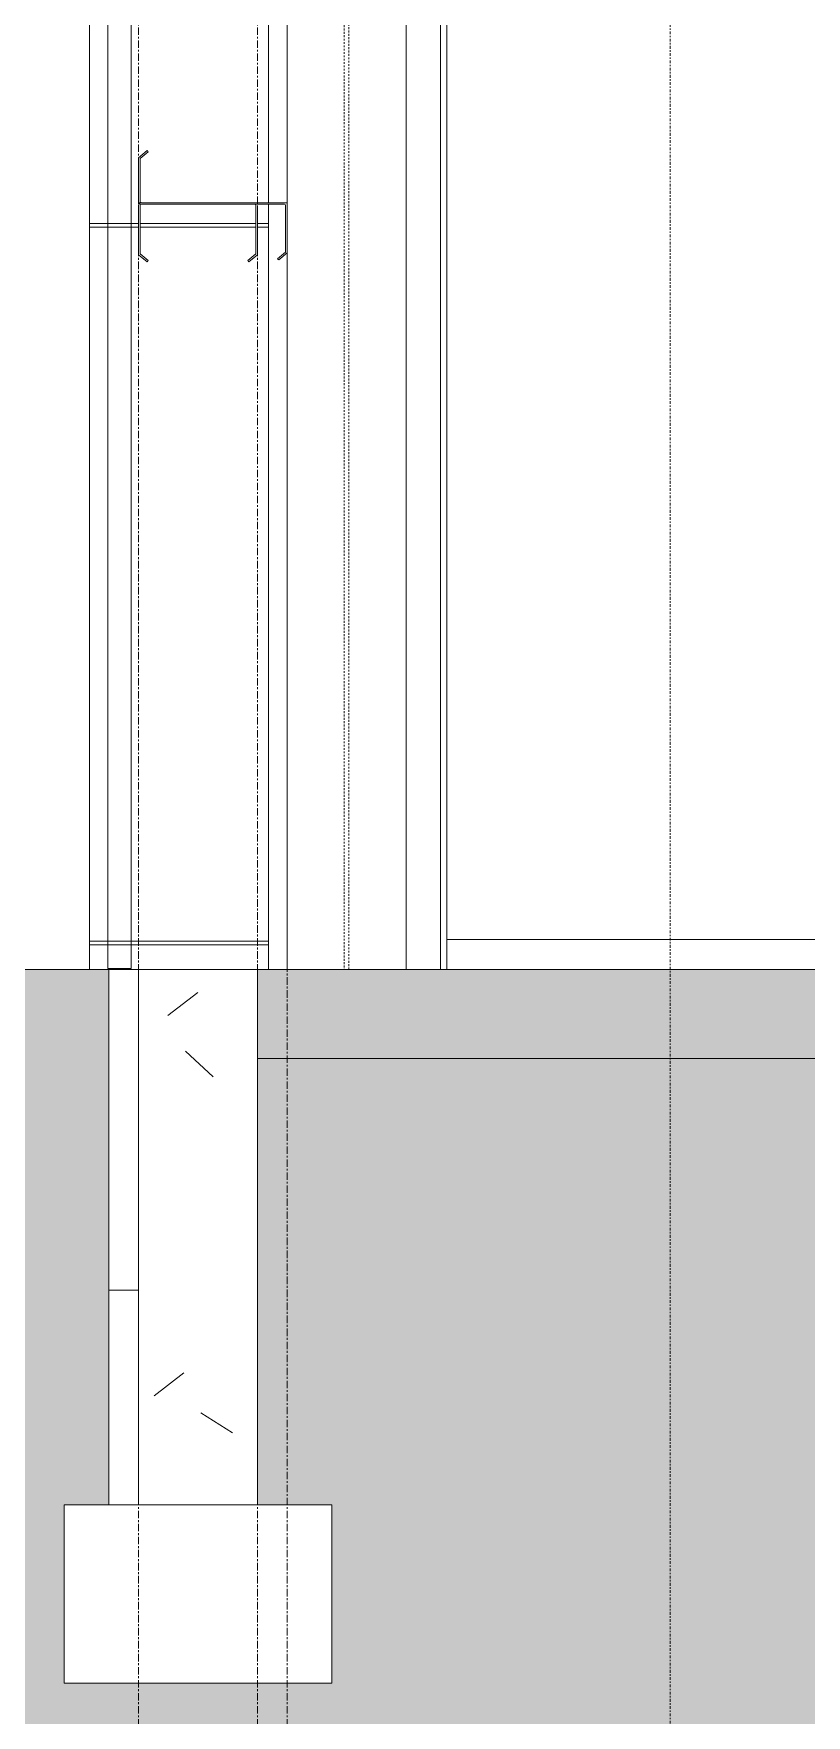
# Model space of a CAD drawing. Header units: inches. Extents: x 21386 to 98813, y -290 to 853.
# Drawn here: x 35591.8 to 35643.8, y -50.2 to 62.9 of the extents above; entities that cross this region are included whole.
import ezdxf

# ---------------------------------------------------------------- set-up
doc = ezdxf.new("R2010")
doc.units = ezdxf.units.IN
doc.header["$MEASUREMENT"] = 0
for name, pattern in [('Dash Dot 3_16_', [0.3125, 0.1875, -0.0625, 0, -0.0625]), ('Grid Line 1_2_', [0.875, 0.5, -0.125, 0.125, -0.125]), ('Hidden 1_8_', [0.1875, 0.125, -0.0625])]:
    doc.linetypes.add(name, pattern=pattern)
for name, color, linetype, lineweight in [('A-ANNO-SYMB', 150, 'Continuous', 9), ('A-FLOR', 192, 'Continuous', 13), ('A-FLOR-LEVL', 51, 'Continuous', 9), ('A-FLOR-PATT', 8, 'Continuous', 25), ('A-GLAZ-CWMG', 51, 'Continuous', 13), ('A-WALL', 113, 'Continuous', 13), ('A-WALL-PATT', 111, 'Continuous', 25), ('C-TOPO', 7, 'Continuous', 13), ('L-SITE-WALL', 31, 'Continuous', 13), ('S-BEAM', 12, 'Continuous', 13), ('S-COLS', 52, 'Continuous', 13), ('S-FNDN', 32, 'Continuous', 13), ('S-GRID', 1, 'Continuous', 9)]:
    doc.layers.add(name, color=color, linetype=linetype, lineweight=lineweight)
pattern_1 = [(50, (-87914.36, 98.42), (55.0854, -4.819842), [5.76, -63.36]), (355, (-87914.36, 98.42), (-10.65569, 57.76853), [4.608, -50.688]), (100.451, (-87909.77, 98.02), (44.429468, 52.94866), [4.895, -53.848]), (46.184, (-87914.36, 113.78), (81.96444, -12.71212), [8.64, -95.04]), (96.636, (-87907.53, 112.72), (71.7815, 74.81238), [7.343, -80.772]), (351.184, (-87914.36, 113.78), (71.78195, 74.81243), [6.912, -76.032]), (21, (-87906.68, 109.94), (45.84207, -30.92146), [5.76, -63.36]), (326, (-87906.68, 109.94), (18.687064, 55.691476), [4.608, -50.688]), (71.451, (-87902.86, 107.363), (64.52891, 24.77011), [4.895, -53.848]), (37.5, (-87914.362, 98.42), (0.9338946, 25.566816), [2.534, -47.539, 2.534, -48.922, -50.88]), (37.5, (-87914.362, 98.42), (0.9338946, 25.566816), [-101.53, 2.534, -48.346]), (7.5, (-87914.362, 98.42), (20.20404, 30.291303), [2.534, -26.803, 2.534, -46.387, -19.392]), (7.5, (-87914.362, 98.42), (20.20404, 30.291303), [-78.259, 2.534, -16.858]), (327.5, (-87931.488, 98.42), (40.9977845, -1.7324026), [2.534, -16.666, 2.534, -57.37, -79.488]), (327.5, (-87931.488, 98.42), (40.9977845, -1.7324026), [-79.104, 2.534, -76.954]), (317.5, (-87939.168, 98.42), (44.788883, 7.687839), [2.534, -22.426, 2.534, -37.248, -56.448]), (317.5, (-87939.168, 98.42), (44.788883, 7.687839), [-64.742, 2.534, -53.914])]

# ---------------------------------------------------------------- blocks, each defined once
blk = doc.blocks.new('Struct_Xcel_Sports Complex_rvt-4-Building Section - East_West looking South')
at = {"layer": 'A-FLOR-PATT', "lineweight": 9}
h = blk.add_hatch(dxfattribs=at)
h.set_pattern_fill('FP_59', color=256, style=0, pattern_type=2)
h.set_pattern_definition(pattern_1)
h.paths.add_polyline_path([(-26273.39, -6), (-22066.14, -6), (-22066.14, 0), (-26273.39, 0), (-26273.39, -1.7)], flags=0)
at = {"layer": 'A-WALL-PATT', "lineweight": 9}
h = blk.add_hatch(dxfattribs=at)
h.set_pattern_fill('FP_59', color=8, style=0, pattern_type=2)
h.set_pattern_definition(pattern_1)
h.paths.add_polyline_path([(-26273.39, -36), (-26273.39, 0), (-26281.39, 0), (-26281.39, -36)], flags=0)
at = {"layer": 'S-FNDN', "lineweight": 9}
h = blk.add_hatch(dxfattribs=at)
h.set_pattern_fill('FP_59', color=8, style=0, pattern_type=2)
h.set_pattern_definition(pattern_1)
h.paths.add_polyline_path([(-26268.39, -48), (-26268.39, -36), (-26286.39, -36), (-26286.39, -48)], flags=0)
at = {"layer": 'A-FLOR', "color": 7}
for p, q in [((-26273.39, 0), (-26273.39, -6)), ((-22066.14, 0), (-26273.39, 0)), ((-26273.39, -6), (-22066.14, -6))]:
    blk.add_line(p, q, dxfattribs=at)
at = {"layer": 'L-SITE-WALL', "color": 7}
for p, q in [((-26273.39, 0), (-26281.39, 0)), ((-26281.39, 0), (-26281.39, -36)), ((-26273.39, -36), (-26273.39, 0)), ((-26281.39, -36), (-26273.39, -36))]:
    blk.add_line(p, q, dxfattribs=at)
at = {"layer": 'S-FNDN', "color": 7}
for p, q in [((-26268.39, -36), (-26286.39, -36)), ((-26286.39, -36), (-26286.39, -48)), ((-26268.39, -48), (-26268.39, -36)), ((-26286.39, -48), (-26268.39, -48))]:
    blk.add_line(p, q, dxfattribs=at)
blk = doc.blocks.new('Girt_C - 8_D-1409812-Building Section - East_West looking South')
at = {"layer": 'S-BEAM', "color": 8, "lineweight": 9}
for p, q in [((-26281.39, 51.37), (-26281.39, 48.05)), ((-26281.28, 48.11), (-26281.28, 51.37)), ((-26273.5, 51.37), (-26273.5, 48.11)), ((-26273.39, 48.05), (-26273.39, 51.37)), ((-26281.39, 48.05), (-26280.81, 47.57)), ((-26280.74, 47.66), (-26281.28, 48.11)), ((-26280.81, 47.57), (-26280.74, 47.66)), ((-26273.5, 48.11), (-26274.04, 47.66)), ((-26274.04, 47.66), (-26273.96, 47.57)), ((-26273.96, 47.57), (-26273.39, 48.05))]:
    blk.add_line(p, q, dxfattribs=at)
for centre, radius, start, end in [((-26281.2, 51.37), 0.188, 90, 180), ((-26281.2, 51.37), 0.0782, 90, 176.9576), ((-26273.58, 51.37), 0.0782, 2.1227, 90)]:
    blk.add_arc(centre, radius, start, end, dxfattribs=at)
blk = doc.blocks.new('Rectangular Mullion - Exterior 2_ x 4_5_-V182-Building Section - East_West looking South')
at = {"layer": 'A-GLAZ-CWMG', "color": 8, "lineweight": 9}
blk.add_line((-26260.64, 2), (-26234.2, 2), dxfattribs=at)
blk = doc.blocks.new('Girt_Z - 10_D-1236892-Building Section - East_West looking South')
at = {"layer": 'S-BEAM', "lineweight": 9}
h = blk.add_hatch(dxfattribs=at)
h.set_pattern_fill('FP_56', color=8, style=0, pattern_type=2)
h.set_pattern_definition([(45, (-87914.362, 98.42), (-19.00703, 19.00703), []), (45, (-87914.362, 127.22), (-19.00703, 19.00703), [])])
h.paths.add_polyline_path([(-26271.96, 47.7), (-26271.39, 48.18), (-26271.39, 51.55), (-26271.5, 51.37), (-26271.5, 48.23), (-26272.04, 47.78)], flags=0)
h.paths.add_polyline_path([(-26281.2, 51.45), (-26271.58, 51.45), (-26271.39, 51.55), (-26281.2, 51.55)], flags=0)
h.paths.add_polyline_path([(-26281.28, 51.63), (-26281.28, 54.52), (-26280.75, 54.97), (-26280.82, 55.05), (-26281.39, 54.57), (-26281.39, 51.63)], flags=0)
at = {"layer": 'S-BEAM', "color": 7}
for p, q in [((-26280.82, 55.05), (-26281.39, 54.57)), ((-26281.39, 54.57), (-26281.39, 51.63)), ((-26281.28, 54.52), (-26280.75, 54.97)), ((-26281.28, 51.63), (-26281.28, 54.52)), ((-26280.75, 54.97), (-26280.82, 55.05)), ((-26271.39, 51.55), (-26281.2, 51.55)), ((-26281.2, 51.45), (-26271.58, 51.45)), ((-26271.5, 51.37), (-26271.5, 48.23)), ((-26271.39, 48.18), (-26271.39, 51.55)), ((-26271.5, 48.23), (-26272.04, 47.78)), ((-26272.04, 47.78), (-26271.96, 47.7)), ((-26271.96, 47.7), (-26271.39, 48.18))]:
    blk.add_line(p, q, dxfattribs=at)
for centre, radius, start, end in [((-26281.2, 51.63), 0.188, 180, 270), ((-26281.2, 51.63), 0.0782, 182.1227, 270), ((-26271.58, 51.37), 0.0782, 3.0424, 90)]:
    blk.add_arc(centre, radius, start, end, dxfattribs=at)
blk = doc.blocks.new('W-Wide Flange-Column - B1_L-1389336-Building Section - East_West looking South')
at = {"layer": 'S-COLS', "color": 8, "linetype": 'Hidden 1_8_', "lineweight": 9}
for p, q in [((-26267.55, 336.18), (-26267.55, 0)), ((-26267.23, 0), (-26267.23, 336.18))]:
    blk.add_line(p, q, dxfattribs=at)

msp = doc.modelspace()

# ---------------------------------------------------------------- hatches: boundary and pattern name
at = {"layer": 'A-WALL-PATT', "lineweight": 9}
h = msp.add_hatch(dxfattribs=at)
h.set_pattern_fill('FP_62', color=8, style=0, pattern_type=2)
h.set_pattern_definition([(90, (-87892.6, -191.25), (-193, -193), [48, -145]), (180, (-87892.6, -191.25), (-2e-14, -193), [96, -97]), (270, (-87988.6, -143.25), (-193, -193), [48, -145]), (180, (-87892.6, -143.25), (-2e-14, -193), [96, -97]), (270, (-87989.1, -143.25), (-193, -193), [48, -145]), (180, (-87989.1, -143.25), (-2e-14, -193), [96, -97]), (90, (-88085.1, -191.25), (-193, -193), [48, -145]), (180, (-87989.1, -191.25), (-2e-14, -193), [96, -97]), (90, (-87940.34, -143), (-193, -193), [48, -145]), (180, (-87892.22, -143), (-2e-14, -193), [48.125, -144.875]), (180, (-87892.22, -95), (-2e-14, -193), [48.125, -144.875]), (90, (-88036.84, -143), (-193, -193), [48, -145]), (180, (-87940.84, -143), (-2e-14, -193), [96, -97]), (270, (-87940.84, -95), (-193, -193), [48, -145]), (180, (-87940.84, -95), (-2e-14, -193), [96, -97]), (180, (-88037.34, -143), (-2e-14, -193), [48, -145]), (270, (-88037.34, -95), (-193, -193), [48, -145]), (180, (-88037.34, -95), (-2e-14, -193), [48, -145]), (90, (-87892.6, -94.75), (-193, -193), [48, -145]), (180, (-87892.6, -94.75), (-2e-14, -193), [96, -97]), (270, (-87988.6, -46.75), (-193, -193), [48, -145]), (180, (-87892.6, -46.75), (-2e-14, -193), [96, -97]), (270, (-87989.1, -46.75), (-193, -193), [48, -145]), (180, (-87989.1, -46.75), (-2e-14, -193), [96, -97]), (90, (-88085.1, -94.75), (-193, -193), [48, -145]), (180, (-87989.1, -94.75), (-2e-14, -193), [96, -97]), (90, (-87940.34, -46.5), (-193, -193), [48, -145]), (180, (-87892.22, -46.5), (-2e-14, -193), [48.125, -144.875]), (180, (-87892.22, 1.5), (-2e-14, -193), [48.125, -144.875]), (90, (-88036.84, -46.5), (-193, -193), [48, -145]), (180, (-87940.84, -46.5), (-2e-14, -193), [96, -97]), (270, (-87940.84, 1.5), (-193, -193), [48, -145]), (180, (-87940.84, 1.5), (-2e-14, -193), [96, -97]), (180, (-88037.34, -46.5), (-2e-14, -193), [48, -145]), (270, (-88037.34, 1.5), (-193, -193), [48, -145]), (180, (-88037.34, 1.5), (-2e-14, -193), [48, -145])])
h.paths.add_polyline_path([(35595.59, 0), (35607.65, 0), (35607.65, 51.45), (35599.09, 51.52), (35599.09, 51.55), (35607.65, 51.55), (35607.65, 100.07), (35606.61, 100.07), (35606.9, 99.77), (35606.9, 96.51), (35606.8, 96.5), (35606.72, 99.83), (35606.33, 100.07), (35599.37, 100.07), (35599.01, 99.77), (35599.01, 96.5), (35598.9, 96.51), (35598.9, 99.82), (35599.09, 100.07), (35599.09, 100.18), (35599.33, 100.18), (35599.48, 100.3), (35599.55, 100.18), (35606.26, 100.22), (35606.33, 100.3), (35606.48, 100.18), (35607.65, 100.18), (35607.65, 144.69), (35599.09, 144.74), (35599.09, 144.8), (35607.65, 144.87), (35607.65, 146.5), (35606.9, 146.5), (35606.9, 144.88), (35606.8, 144.87), (35606.72, 146.5), (35605.66, 146.5), (35605.66, 173.12), (35595.59, 173.12), (35595.59, 17.83)], flags=0)
h.paths.add_polyline_path([(35599.48, 47.57), (35598.9, 48.11), (35598.9, 51.37), (35599.01, 51.37), (35599.09, 48.04), (35599.55, 47.66)], flags=0)
h.paths.add_polyline_path([(35606.33, 47.57), (35606.26, 47.66), (35606.8, 48.11), (35606.8, 51.37), (35606.9, 51.37), (35606.9, 48.05), (35606.72, 47.9)], flags=0)
h.paths.add_polyline_path([(35599.01, 51.63), (35598.9, 51.63), (35598.9, 54.57), (35599.48, 55.05), (35599.55, 54.97), (35599.01, 54.52)], flags=0)
h.paths.add_polyline_path([(35599.09, 96.32), (35599.09, 96.43), (35606.72, 96.43), (35606.72, 96.32), (35599.09, 96.32)], flags=0)
h.paths.add_polyline_path([(35599.01, 100.25), (35598.9, 100.3), (35598.9, 103.2), (35599.48, 103.68), (35599.55, 103.59), (35599.01, 103.14), (35599.01, 100.3)], flags=0)
h.paths.add_polyline_path([(35599.48, 141.19), (35598.9, 141.72), (35598.9, 144.61), (35599.01, 144.61), (35599.09, 141.66), (35599.55, 141.27)], flags=0)
h.paths.add_polyline_path([(35599.01, 144.87), (35598.9, 144.88), (35598.9, 148.19), (35599.48, 148.67), (35599.55, 148.59), (35599.01, 148.14)], flags=0)
h = msp.add_hatch(dxfattribs=at)
h.set_pattern_fill('FP_60', color=8, style=0, pattern_type=2)
h.set_pattern_definition([(0, (-87914.362, 98.42), (0, 24), []), (90, (-87914.362, 98.42), (-24, 1e-15), [])])
h.paths.add_polyline_path([(35598.9, -36), (35598.9, 0), (35596.9, 0), (35596.9, -36)], flags=0)
at = {"layer": 'C-TOPO', "lineweight": 9}
h = msp.add_hatch(dxfattribs=at)
h.set_pattern_fill('FP_47', color=8, style=0, pattern_type=2)
h.set_pattern_definition([(0, (-87914.36, 98.42), (48, 48), [48, -48]), (0, (-87914.36, 116.42), (48, 48), [48, -48]), (0, (-87914.36, 134.42), (48, 48), [48, -48]), (90, (-87908.36, 140.42), (-48, 48), [48, -48]), (90, (-87890.36, 140.42), (-48, 48), [48, -48]), (90, (-87872.36, 140.42), (-48, 48), [48, -48])])
h.paths.add_polyline_path([(39727.54, -79.82), (39822.15, -79.82), (39822.15, -48), (39809.15, -48), (39809.15, -36), (39814.15, -36), (39814.15, -6), (35606.9, -6), (35606.9, -36), (35611.9, -36), (35611.9, -48), (35593.9, -48), (35593.9, -36), (35596.9, -36), (35596.9, 0), (35516.41, 0), (35516.41, -79.82), (39690.22, -79.82)], flags=0)

# ---------------------------------------------------------------- linework, layer by layer
at = {"layer": 'A-ANNO-SYMB', "linetype": 'Dash Dot 3_16_'}
msp.add_line((35634.68, -54.12), (35634.68, 385.8), dxfattribs=at)
at = {"layer": 'A-FLOR-LEVL', "linetype": 'Grid Line 1_2_'}
msp.add_line((35322.97, 0), (40201.66, 0), dxfattribs=at)
at = {"layer": 'A-WALL', "color": 7}
for p, q in [((35596.83, 351.57), (35596.83, 0.06)), ((35598.4, 0.06), (35598.4, 351.57)), ((35596.83, 0.06), (35598.4, 0.06))]:
    msp.add_line(p, q, dxfattribs=at)
at = {"layer": 'A-WALL', "color": 8, "lineweight": 9}
for p, q in [((35595.59, 0), (35595.59, 241.75)), ((35607.65, 100.08), (35607.65, 51.55)), ((35607.65, 51.46), (35607.65, 0))]:
    msp.add_line(p, q, dxfattribs=at)
at = {"layer": 'C-TOPO'}
msp.add_line((35516.41, 0), (35596.9, 0), dxfattribs=at)
at = {"layer": 'C-TOPO', "color": 8, "lineweight": 9}
msp.add_line((35596.9, 0), (35516.41, 0), dxfattribs=at)
at = {"layer": 'L-SITE-WALL', "color": 7}
for p, q in [((35598.9, 0), (35596.9, 0)), ((35596.9, 0), (35596.9, -36)), ((35598.9, -36), (35598.9, 0)), ((35596.9, -36), (35598.9, -36))]:
    msp.add_line(p, q, dxfattribs=at)
at = {"layer": 'S-COLS', "color": 8, "lineweight": 9}
for p, q in [((35616.9, 336.18), (35616.9, 0)), ((35619.22, 141.09), (35619.22, 0)), ((35619.65, 141.09), (35619.65, 0)), ((35608.9, 96.8), (35608.9, 51.55)), ((35608.9, 48.18), (35608.9, 0))]:
    msp.add_line(p, q, dxfattribs=at)
at = {"layer": 'S-GRID', "linetype": 'Grid Line 1_2_'}
for p, q in [((35598.9, -273.16), (35598.9, 671.89)), ((35598.9, -273.16), (35598.9, 671.89)), ((35606.9, -273.16), (35606.9, 671.89)), ((35608.9, -273.16), (35608.9, 671.89))]:
    msp.add_line(p, q, dxfattribs=at)

# ---------------------------------------------------------------- block references
at = {"color": 170, "lineweight": 5}
msp.add_blockref('Struct_Xcel_Sports Complex_rvt-4-Building Section - East_West looking South', (61880.29, 0), dxfattribs=at)
at = {"layer": 'A-GLAZ-CWMG', "color": 8, "lineweight": 9}
msp.add_blockref('Rectangular Mullion - Exterior 2_ x 4_5_-V182-Building Section - East_West looking South', (61880.29, 0), dxfattribs=at)
at = {"layer": 'S-BEAM', "color": 8, "lineweight": 9}
for name in ['Girt_Z - 10_D-1236892-Building Section - East_West looking South', 'Girt_C - 8_D-1409812-Building Section - East_West looking South']:
    msp.add_blockref(name, (61880.29, 0), dxfattribs=at)
at = {"layer": 'S-COLS', "color": 8, "linetype": 'Hidden 1_8_', "lineweight": 9}
msp.add_blockref('W-Wide Flange-Column - B1_L-1389336-Building Section - East_West looking South', (61880.29, 0), dxfattribs=at)

doc.saveas('drawing.dxf')
